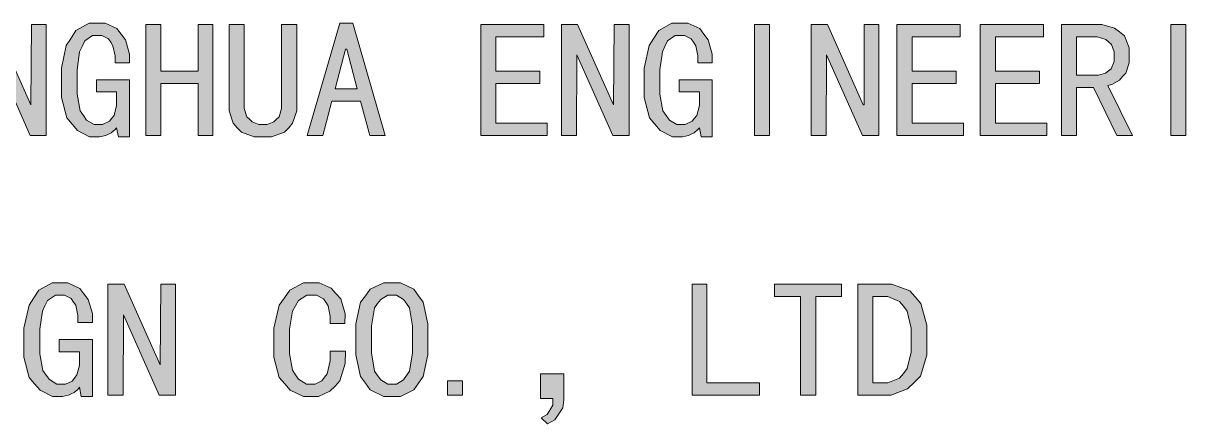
# Model space of a CAD drawing. Header units: millimetres. Extents: x 0 to 586, y 0 to 414.
# Drawn here: x 554.59 to 568.42, y 364.44 to 369.21 of the extents above; entities that cross this region are included whole.
import ezdxf

# ---------------------------------------------------------------- set-up
doc = ezdxf.new("R2010")
doc.units = ezdxf.units.MM

msp = doc.modelspace()

# ---------------------------------------------------------------- hatches: boundary and pattern name
h = msp.add_hatch(color=0)
h.dxf.hatch_style = 2
h.paths.add_polyline_path([(554.859472, 367.873139), (554.668972, 367.873139), (554.242111, 368.832694), (554.235056, 367.873139), (554.055139, 367.873139), (554.055139, 369.196056), (554.249167, 369.196056), (554.676028, 368.2365), (554.683083, 369.196056), (554.859472, 369.196056)])
h = msp.add_hatch(color=0)
h.dxf.hatch_style = 2
h.paths.add_polyline_path([(555.850778, 367.8555), (555.72025, 367.8555), (555.695556, 367.964861), (555.681444, 367.943694), (555.632056, 367.904889), (555.600306, 367.88725), (555.568556, 367.873139), (555.494472, 367.8555), (555.455667, 367.8555), (555.374528, 367.8555), (555.229889, 367.933111), (555.166389, 368.007194), (555.102889, 368.084806), (555.039389, 368.324694), (555.039389, 368.4905), (555.039389, 368.673944), (555.095833, 368.945583), (555.155806, 369.033778), (555.21225, 369.121972), (555.371, 369.210167), (555.473306, 369.210167), (555.5615, 369.210167), (555.699083, 369.146667), (555.752, 369.079639), (555.801389, 369.012611), (555.850778, 368.843278), (555.850778, 368.737444), (555.681444, 368.737444), (555.681444, 368.822111), (555.653222, 368.942056), (555.628528, 368.984389), (555.600306, 369.023194), (555.522694, 369.065528), (555.473306, 369.065528), (555.409806, 369.065528), (555.318083, 369.002028), (555.286333, 368.935), (555.254583, 368.8715), (555.226361, 368.656306), (555.226361, 368.508139), (555.226361, 368.3635), (555.265167, 368.165944), (555.303972, 368.113028), (555.33925, 368.056583), (555.430972, 368.003667), (555.480361, 368.003667), (555.52975, 368.003667), (555.610889, 368.042472), (555.639111, 368.07775), (555.667333, 368.113028), (555.695556, 368.229444), (555.695556, 368.307056), (555.695556, 368.391722), (555.455667, 368.391722), (555.455667, 368.536361), (555.850778, 368.536361)])
h = msp.add_hatch(color=0)
h.dxf.hatch_style = 2
h.paths.add_polyline_path([(556.842083, 367.873139), (556.665694, 367.873139), (556.665694, 368.4905), (556.224722, 368.4905), (556.224722, 367.873139), (556.044806, 367.873139), (556.044806, 369.196056), (556.224722, 369.196056), (556.224722, 368.638667), (556.665694, 368.638667), (556.665694, 369.196056), (556.842083, 369.196056)])
h = msp.add_hatch(color=0)
h.dxf.hatch_style = 2
h.paths.add_polyline_path([(557.840444, 368.261194), (557.840444, 368.165944), (557.791056, 368.021306), (557.745194, 367.964861), (557.695806, 367.911944), (557.540583, 367.8555), (557.438278, 367.8555), (557.332444, 367.8555), (557.18075, 367.911944), (557.131361, 367.964861), (557.0855, 368.021306), (557.036111, 368.165944), (557.036111, 368.261194), (557.036111, 369.196056), (557.2125, 369.196056), (557.2125, 368.261194), (557.2125, 368.194167), (557.24425, 368.095389), (557.276, 368.067167), (557.30775, 368.035417), (557.388889, 368.003667), (557.438278, 368.003667), (557.487667, 368.003667), (557.568806, 368.035417), (557.600556, 368.067167), (557.632306, 368.095389), (557.660528, 368.194167), (557.660528, 368.261194), (557.660528, 369.196056), (557.840444, 369.196056)])
h = msp.add_hatch(color=0)
h.paths.add_polyline_path([(558.891722, 367.873139), (558.708278, 367.873139), (558.598917, 368.282361), (558.256722, 368.282361), (558.150889, 367.873139), (557.963917, 367.873139), (558.351972, 369.210167), (558.507194, 369.210167)])
h.paths.add_polyline_path([(558.560111, 368.430528), (558.436639, 368.90325), (558.419, 368.90325), (558.295528, 368.430528)])
h = msp.add_hatch(color=0)
h.dxf.hatch_style = 2
h.paths.add_polyline_path([(560.817889, 367.873139), (560.031194, 367.873139), (560.031194, 369.196056), (560.779083, 369.196056), (560.779083, 369.047889), (560.207583, 369.047889), (560.207583, 368.638667), (560.733222, 368.638667), (560.733222, 368.4905), (560.207583, 368.4905), (560.207583, 368.021306), (560.817889, 368.021306)])
h = msp.add_hatch(color=0)
h.dxf.hatch_style = 2
h.paths.add_polyline_path([(561.795083, 367.873139), (561.601056, 367.873139), (561.174194, 368.832694), (561.167139, 367.873139), (560.99075, 367.873139), (560.99075, 369.196056), (561.18125, 369.196056), (561.608111, 368.2365), (561.615167, 369.196056), (561.795083, 369.196056)])
h = msp.add_hatch(color=0)
h.dxf.hatch_style = 2
h.paths.add_polyline_path([(562.782861, 367.8555), (562.652333, 367.8555), (562.631167, 367.964861), (562.613528, 367.943694), (562.567667, 367.904889), (562.532389, 367.88725), (562.500639, 367.873139), (562.430083, 367.8555), (562.391278, 367.8555), (562.310139, 367.8555), (562.161972, 367.933111), (562.098472, 368.007194), (562.034972, 368.084806), (561.971472, 368.324694), (561.971472, 368.4905), (561.971472, 368.673944), (562.031444, 368.945583), (562.087889, 369.033778), (562.147861, 369.121972), (562.303083, 369.210167), (562.405389, 369.210167), (562.493583, 369.210167), (562.634694, 369.146667), (562.684083, 369.079639), (562.733472, 369.012611), (562.782861, 368.843278), (562.782861, 368.737444), (562.613528, 368.737444), (562.613528, 368.822111), (562.588833, 368.942056), (562.560611, 368.984389), (562.532389, 369.023194), (562.454778, 369.065528), (562.405389, 369.065528), (562.341889, 369.065528), (562.250167, 369.002028), (562.218417, 368.935), (562.190194, 368.8715), (562.158444, 368.656306), (562.158444, 368.508139), (562.158444, 368.3635), (562.19725, 368.165944), (562.236056, 368.113028), (562.274861, 368.056583), (562.363056, 368.003667), (562.412444, 368.003667), (562.461833, 368.003667), (562.542972, 368.042472), (562.571194, 368.07775), (562.599417, 368.113028), (562.631167, 368.229444), (562.631167, 368.307056), (562.631167, 368.391722), (562.391278, 368.391722), (562.391278, 368.536361), (562.782861, 368.536361)])
h = msp.add_hatch(color=0)
h.dxf.hatch_style = 2
h.paths.add_polyline_path([(563.463722, 367.873139), (563.287333, 367.873139), (563.287333, 369.196056), (563.463722, 369.196056)])
h = msp.add_hatch(color=0)
h.dxf.hatch_style = 2
h.paths.add_polyline_path([(564.765472, 367.873139), (564.571444, 367.873139), (564.144583, 368.832694), (564.137528, 367.873139), (563.961139, 367.873139), (563.961139, 369.196056), (564.155167, 369.196056), (564.5785, 368.2365), (564.589083, 368.2365), (564.589083, 369.196056), (564.765472, 369.196056)])
h = msp.add_hatch(color=0)
h.dxf.hatch_style = 2
h.paths.add_polyline_path([(565.770889, 367.873139), (564.980667, 367.873139), (564.980667, 369.196056), (565.732083, 369.196056), (565.732083, 369.047889), (565.160583, 369.047889), (565.160583, 368.638667), (565.686222, 368.638667), (565.686222, 368.4905), (565.160583, 368.4905), (565.160583, 368.021306), (565.770889, 368.021306)])
h = msp.add_hatch(color=0)
h.dxf.hatch_style = 2
h.paths.add_polyline_path([(566.762194, 367.873139), (565.971972, 367.873139), (565.971972, 369.196056), (566.723389, 369.196056), (566.723389, 369.047889), (566.151889, 369.047889), (566.151889, 368.638667), (566.677528, 368.638667), (566.677528, 368.4905), (566.151889, 368.4905), (566.151889, 368.021306), (566.762194, 368.021306)])
h = msp.add_hatch(color=0)
h.paths.add_polyline_path([(567.781722, 367.873139), (567.598278, 367.873139), (567.319583, 368.444639), (567.1185, 368.444639), (567.1185, 367.873139), (566.938583, 367.873139), (566.938583, 369.196056), (567.326639, 369.196056), (567.418361, 369.196056), (567.570056, 369.150194), (567.630028, 369.107861), (567.686472, 369.062), (567.742917, 368.917361), (567.742917, 368.815056), (567.742917, 368.737444), (567.704111, 368.6175), (567.665306, 368.575167), (567.630028, 368.532833), (567.538306, 368.479917), (567.488917, 368.469333)])
h.paths.add_polyline_path([(567.566528, 368.815056), (567.566528, 368.8715), (567.534778, 368.956167), (567.4995, 368.987917), (567.46775, 369.016139), (567.361917, 369.047889), (567.287833, 369.047889), (567.1185, 369.047889), (567.1185, 368.592806), (567.333694, 368.592806), (567.379556, 368.592806), (567.460694, 368.6175), (567.495972, 368.642194), (567.53125, 368.666889), (567.566528, 368.755083)])
h = msp.add_hatch(color=0)
h.dxf.hatch_style = 2
h.paths.add_polyline_path([(568.416722, 367.873139), (568.240333, 367.873139), (568.240333, 369.196056), (568.416722, 369.196056)])
h = msp.add_hatch(color=0)
h.dxf.hatch_style = 2
h.paths.add_polyline_path([(555.409806, 364.765167), (555.27575, 364.765167), (555.254583, 364.874528), (555.236944, 364.849833), (555.191083, 364.811028), (555.155806, 364.796917), (555.124056, 364.779278), (555.0535, 364.765167), (555.014694, 364.765167), (554.933556, 364.765167), (554.788917, 364.83925), (554.721889, 364.916861), (554.658389, 364.990944), (554.594889, 365.234361), (554.594889, 365.400167), (554.594889, 365.580083), (554.654861, 365.851722), (554.711306, 365.939917), (554.771278, 366.031639), (554.930028, 366.119833), (555.028806, 366.119833), (555.117, 366.119833), (555.258111, 366.052806), (555.3075, 365.989306), (555.356889, 365.922278), (555.409806, 365.752944), (555.409806, 365.647111), (555.236944, 365.647111), (555.236944, 365.72825), (555.21225, 365.851722), (555.184028, 365.890528), (555.155806, 365.932861), (555.078194, 365.971667), (555.028806, 365.971667), (554.968833, 365.971667), (554.873583, 365.908167), (554.841833, 365.844667), (554.813611, 365.781167), (554.781861, 365.565972), (554.781861, 365.414278), (554.781861, 365.273167), (554.820667, 365.075611), (554.859472, 365.019167), (554.898278, 364.96625), (554.986472, 364.913333), (555.035861, 364.913333), (555.088778, 364.913333), (555.166389, 364.948611), (555.194611, 364.983889), (555.222833, 365.022694), (555.254583, 365.135583), (555.254583, 365.213194), (555.254583, 365.297861), (555.014694, 365.297861), (555.014694, 365.446028), (555.409806, 365.446028)])
h = msp.add_hatch(color=0)
h.dxf.hatch_style = 2
h.paths.add_polyline_path([(556.397583, 364.779278), (556.203556, 364.779278), (555.780222, 365.738833), (555.773167, 364.779278), (555.59325, 364.779278), (555.59325, 366.102194), (555.787278, 366.102194), (556.214139, 365.142639), (556.221194, 366.102194), (556.397583, 366.102194)])
h = msp.add_hatch(color=0)
h.dxf.hatch_style = 2
h.paths.add_polyline_path([(558.419, 365.304917), (558.415472, 365.160278), (558.351972, 364.952139), (558.295528, 364.888639), (558.235556, 364.828667), (558.097972, 364.765167), (558.016833, 364.765167), (557.921583, 364.765167), (557.762833, 364.83925), (557.699333, 364.916861), (557.632306, 364.990944), (557.568806, 365.234361), (557.568806, 365.400167), (557.568806, 365.580083), (557.632306, 365.851722), (557.695806, 365.939917), (557.759306, 366.031639), (557.921583, 366.119833), (558.023889, 366.119833), (558.108556, 366.119833), (558.249667, 366.056333), (558.306111, 365.992833), (558.362556, 365.929333), (558.415472, 365.749417), (558.411944, 365.633), (558.239083, 365.633), (558.239083, 365.717667), (558.214389, 365.844667), (558.186167, 365.887), (558.157944, 365.929333), (558.076806, 365.971667), (558.023889, 365.971667), (557.960389, 365.971667), (557.861611, 365.908167), (557.826333, 365.844667), (557.791056, 365.781167), (557.75225, 365.565972), (557.75225, 365.414278), (557.75225, 365.276694), (557.791056, 365.079139), (557.826333, 365.022694), (557.861611, 364.969778), (557.956861, 364.913333), (558.016833, 364.913333), (558.059167, 364.913333), (558.136778, 364.952139), (558.172056, 364.994472), (558.203806, 365.033278), (558.239083, 365.192028), (558.239083, 365.304917)])
h = msp.add_hatch(color=0)
h.paths.add_polyline_path([(559.399722, 365.446028), (559.399722, 365.262583), (559.343278, 365.001528), (559.290361, 364.923917), (559.233917, 364.842778), (559.075167, 364.765167), (558.976389, 364.765167), (558.874083, 364.765167), (558.715333, 364.842778), (558.658889, 364.923917), (558.598917, 365.001528), (558.542472, 365.262583), (558.542472, 365.446028), (558.542472, 365.629472), (558.598917, 365.887), (558.658889, 365.964611), (558.715333, 366.042222), (558.874083, 366.119833), (558.976389, 366.119833), (559.075167, 366.119833), (559.233917, 366.042222), (559.290361, 365.964611), (559.343278, 365.887), (559.399722, 365.629472)])
h.paths.add_polyline_path([(559.216278, 365.446028), (559.216278, 365.608306), (559.181, 365.819972), (559.145722, 365.872889), (559.110444, 365.922278), (559.025778, 365.971667), (558.976389, 365.971667), (558.923472, 365.971667), (558.838806, 365.922278), (558.8, 365.872889), (558.764722, 365.819972), (558.729444, 365.608306), (558.729444, 365.446028), (558.729444, 365.28375), (558.764722, 365.068556), (558.8, 365.015639), (558.838806, 364.962722), (558.923472, 364.913333), (558.976389, 364.913333), (559.025778, 364.913333), (559.110444, 364.962722), (559.145722, 365.015639), (559.181, 365.068556), (559.216278, 365.28375)])
h = msp.add_hatch(color=0)
h.dxf.hatch_style = 2
h.paths.add_polyline_path([(563.347306, 364.779278), (562.542972, 364.779278), (562.542972, 366.102194), (562.719361, 366.102194), (562.719361, 364.927444), (563.347306, 364.927444)])
h = msp.add_hatch(color=0)
h.dxf.hatch_style = 2
h.paths.add_polyline_path([(564.320972, 365.957556), (564.014056, 365.957556), (564.014056, 364.779278), (563.834139, 364.779278), (563.834139, 365.957556), (563.523694, 365.957556), (563.523694, 366.102194), (564.320972, 366.102194)])
h = msp.add_hatch(color=0)
h.paths.add_polyline_path([(565.336972, 365.438972), (565.336972, 365.259056), (565.259361, 365.008583), (565.185278, 364.930972), (565.107667, 364.856889), (564.906583, 364.779278), (564.779583, 364.779278), (564.515, 364.779278), (564.515, 366.102194), (564.779583, 366.102194), (564.920694, 366.102194), (565.132361, 366.024583), (565.199389, 365.9505), (565.266417, 365.872889), (565.336972, 365.615361)])
h.paths.add_polyline_path([(565.15, 365.438972), (565.15, 365.580083), (565.104139, 365.781167), (565.058278, 365.841139), (565.012417, 365.897583), (564.871306, 365.957556), (564.779583, 365.957556), (564.694917, 365.957556), (564.694917, 364.927444), (564.779583, 364.927444), (564.871306, 364.927444), (565.012417, 364.983889), (565.058278, 365.040333), (565.104139, 365.096778), (565.15, 365.294333)])
h = msp.add_hatch(color=0)
h.dxf.hatch_style = 2
h.paths.add_polyline_path([(560.740278, 365.036806), (561.018972, 365.036806), (561.018972, 364.726361), (561.004861, 364.631111), (560.909611, 364.486472), (560.824944, 364.440611), (560.747333, 364.511167), (560.817889, 364.549972), (560.884917, 364.662861), (560.884917, 364.740472), (560.740278, 364.740472)])
h = msp.add_hatch(color=0)
h.dxf.hatch_style = 2
h.paths.add_polyline_path([(559.812472, 364.779278), (559.632556, 364.779278), (559.632556, 364.952139), (559.812472, 364.952139)])

# ---------------------------------------------------------------- linework, layer by layer
at = {"color": 0, "lineweight": 0}
for points in [[(554.859472, 367.873139), (554.668972, 367.873139), (554.242111, 368.832694), (554.235056, 367.873139), (554.055139, 367.873139), (554.055139, 369.196056), (554.249167, 369.196056), (554.676028, 368.2365), (554.683083, 369.196056), (554.859472, 369.196056)], [(555.850778, 367.8555), (555.72025, 367.8555), (555.695556, 367.964861), (555.681444, 367.943694), (555.632056, 367.904889), (555.600306, 367.88725), (555.568556, 367.873139), (555.494472, 367.8555), (555.455667, 367.8555), (555.374528, 367.8555), (555.229889, 367.933111), (555.166389, 368.007194), (555.102889, 368.084806), (555.039389, 368.324694), (555.039389, 368.4905), (555.039389, 368.673944), (555.095833, 368.945583), (555.155806, 369.033778), (555.21225, 369.121972), (555.371, 369.210167), (555.473306, 369.210167), (555.5615, 369.210167), (555.699083, 369.146667), (555.752, 369.079639), (555.801389, 369.012611), (555.850778, 368.843278), (555.850778, 368.737444), (555.681444, 368.737444), (555.681444, 368.822111), (555.653222, 368.942056), (555.628528, 368.984389), (555.600306, 369.023194), (555.522694, 369.065528), (555.473306, 369.065528), (555.409806, 369.065528), (555.318083, 369.002028), (555.286333, 368.935), (555.254583, 368.8715), (555.226361, 368.656306), (555.226361, 368.508139), (555.226361, 368.3635), (555.265167, 368.165944), (555.303972, 368.113028), (555.33925, 368.056583), (555.430972, 368.003667), (555.480361, 368.003667), (555.52975, 368.003667), (555.610889, 368.042472), (555.639111, 368.07775), (555.667333, 368.113028), (555.695556, 368.229444), (555.695556, 368.307056), (555.695556, 368.391722), (555.455667, 368.391722), (555.455667, 368.536361), (555.850778, 368.536361)], [(556.842083, 367.873139), (556.665694, 367.873139), (556.665694, 368.4905), (556.224722, 368.4905), (556.224722, 367.873139), (556.044806, 367.873139), (556.044806, 369.196056), (556.224722, 369.196056), (556.224722, 368.638667), (556.665694, 368.638667), (556.665694, 369.196056), (556.842083, 369.196056)], [(557.840444, 368.261194), (557.840444, 368.165944), (557.791056, 368.021306), (557.745194, 367.964861), (557.695806, 367.911944), (557.540583, 367.8555), (557.438278, 367.8555), (557.332444, 367.8555), (557.18075, 367.911944), (557.131361, 367.964861), (557.0855, 368.021306), (557.036111, 368.165944), (557.036111, 368.261194), (557.036111, 369.196056), (557.2125, 369.196056), (557.2125, 368.261194), (557.2125, 368.194167), (557.24425, 368.095389), (557.276, 368.067167), (557.30775, 368.035417), (557.388889, 368.003667), (557.438278, 368.003667), (557.487667, 368.003667), (557.568806, 368.035417), (557.600556, 368.067167), (557.632306, 368.095389), (557.660528, 368.194167), (557.660528, 368.261194), (557.660528, 369.196056), (557.840444, 369.196056)], [(558.891722, 367.873139), (558.708278, 367.873139), (558.598917, 368.282361), (558.256722, 368.282361), (558.150889, 367.873139), (557.963917, 367.873139), (558.351972, 369.210167), (558.507194, 369.210167)], [(560.817889, 367.873139), (560.031194, 367.873139), (560.031194, 369.196056), (560.779083, 369.196056), (560.779083, 369.047889), (560.207583, 369.047889), (560.207583, 368.638667), (560.733222, 368.638667), (560.733222, 368.4905), (560.207583, 368.4905), (560.207583, 368.021306), (560.817889, 368.021306)], [(561.795083, 367.873139), (561.601056, 367.873139), (561.174194, 368.832694), (561.167139, 367.873139), (560.99075, 367.873139), (560.99075, 369.196056), (561.18125, 369.196056), (561.608111, 368.2365), (561.615167, 369.196056), (561.795083, 369.196056)], [(562.782861, 367.8555), (562.652333, 367.8555), (562.631167, 367.964861), (562.613528, 367.943694), (562.567667, 367.904889), (562.532389, 367.88725), (562.500639, 367.873139), (562.430083, 367.8555), (562.391278, 367.8555), (562.310139, 367.8555), (562.161972, 367.933111), (562.098472, 368.007194), (562.034972, 368.084806), (561.971472, 368.324694), (561.971472, 368.4905), (561.971472, 368.673944), (562.031444, 368.945583), (562.087889, 369.033778), (562.147861, 369.121972), (562.303083, 369.210167), (562.405389, 369.210167), (562.493583, 369.210167), (562.634694, 369.146667), (562.684083, 369.079639), (562.733472, 369.012611), (562.782861, 368.843278), (562.782861, 368.737444), (562.613528, 368.737444), (562.613528, 368.822111), (562.588833, 368.942056), (562.560611, 368.984389), (562.532389, 369.023194), (562.454778, 369.065528), (562.405389, 369.065528), (562.341889, 369.065528), (562.250167, 369.002028), (562.218417, 368.935), (562.190194, 368.8715), (562.158444, 368.656306), (562.158444, 368.508139), (562.158444, 368.3635), (562.19725, 368.165944), (562.236056, 368.113028), (562.274861, 368.056583), (562.363056, 368.003667), (562.412444, 368.003667), (562.461833, 368.003667), (562.542972, 368.042472), (562.571194, 368.07775), (562.599417, 368.113028), (562.631167, 368.229444), (562.631167, 368.307056), (562.631167, 368.391722), (562.391278, 368.391722), (562.391278, 368.536361), (562.782861, 368.536361)], [(563.463722, 367.873139), (563.287333, 367.873139), (563.287333, 369.196056), (563.463722, 369.196056)], [(564.765472, 367.873139), (564.571444, 367.873139), (564.144583, 368.832694), (564.137528, 367.873139), (563.961139, 367.873139), (563.961139, 369.196056), (564.155167, 369.196056), (564.5785, 368.2365), (564.589083, 368.2365), (564.589083, 369.196056), (564.765472, 369.196056)], [(565.770889, 367.873139), (564.980667, 367.873139), (564.980667, 369.196056), (565.732083, 369.196056), (565.732083, 369.047889), (565.160583, 369.047889), (565.160583, 368.638667), (565.686222, 368.638667), (565.686222, 368.4905), (565.160583, 368.4905), (565.160583, 368.021306), (565.770889, 368.021306)], [(566.762194, 367.873139), (565.971972, 367.873139), (565.971972, 369.196056), (566.723389, 369.196056), (566.723389, 369.047889), (566.151889, 369.047889), (566.151889, 368.638667), (566.677528, 368.638667), (566.677528, 368.4905), (566.151889, 368.4905), (566.151889, 368.021306), (566.762194, 368.021306)], [(567.781722, 367.873139), (567.598278, 367.873139), (567.319583, 368.444639), (567.1185, 368.444639), (567.1185, 367.873139), (566.938583, 367.873139), (566.938583, 369.196056), (567.326639, 369.196056), (567.418361, 369.196056), (567.570056, 369.150194), (567.630028, 369.107861), (567.686472, 369.062), (567.742917, 368.917361), (567.742917, 368.815056), (567.742917, 368.737444), (567.704111, 368.6175), (567.665306, 368.575167), (567.630028, 368.532833), (567.538306, 368.479917), (567.488917, 368.469333)], [(568.416722, 367.873139), (568.240333, 367.873139), (568.240333, 369.196056), (568.416722, 369.196056)], [(567.566528, 368.815056), (567.566528, 368.8715), (567.534778, 368.956167), (567.4995, 368.987917), (567.46775, 369.016139), (567.361917, 369.047889), (567.287833, 369.047889), (567.1185, 369.047889), (567.1185, 368.592806), (567.333694, 368.592806), (567.379556, 368.592806), (567.460694, 368.6175), (567.495972, 368.642194), (567.53125, 368.666889), (567.566528, 368.755083)], [(558.560111, 368.430528), (558.436639, 368.90325), (558.419, 368.90325), (558.295528, 368.430528)], [(555.409806, 364.765167), (555.27575, 364.765167), (555.254583, 364.874528), (555.236944, 364.849833), (555.191083, 364.811028), (555.155806, 364.796917), (555.124056, 364.779278), (555.0535, 364.765167), (555.014694, 364.765167), (554.933556, 364.765167), (554.788917, 364.83925), (554.721889, 364.916861), (554.658389, 364.990944), (554.594889, 365.234361), (554.594889, 365.400167), (554.594889, 365.580083), (554.654861, 365.851722), (554.711306, 365.939917), (554.771278, 366.031639), (554.930028, 366.119833), (555.028806, 366.119833), (555.117, 366.119833), (555.258111, 366.052806), (555.3075, 365.989306), (555.356889, 365.922278), (555.409806, 365.752944), (555.409806, 365.647111), (555.236944, 365.647111), (555.236944, 365.72825), (555.21225, 365.851722), (555.184028, 365.890528), (555.155806, 365.932861), (555.078194, 365.971667), (555.028806, 365.971667), (554.968833, 365.971667), (554.873583, 365.908167), (554.841833, 365.844667), (554.813611, 365.781167), (554.781861, 365.565972), (554.781861, 365.414278), (554.781861, 365.273167), (554.820667, 365.075611), (554.859472, 365.019167), (554.898278, 364.96625), (554.986472, 364.913333), (555.035861, 364.913333), (555.088778, 364.913333), (555.166389, 364.948611), (555.194611, 364.983889), (555.222833, 365.022694), (555.254583, 365.135583), (555.254583, 365.213194), (555.254583, 365.297861), (555.014694, 365.297861), (555.014694, 365.446028), (555.409806, 365.446028)], [(556.397583, 364.779278), (556.203556, 364.779278), (555.780222, 365.738833), (555.773167, 364.779278), (555.59325, 364.779278), (555.59325, 366.102194), (555.787278, 366.102194), (556.214139, 365.142639), (556.221194, 366.102194), (556.397583, 366.102194)], [(558.419, 365.304917), (558.415472, 365.160278), (558.351972, 364.952139), (558.295528, 364.888639), (558.235556, 364.828667), (558.097972, 364.765167), (558.016833, 364.765167), (557.921583, 364.765167), (557.762833, 364.83925), (557.699333, 364.916861), (557.632306, 364.990944), (557.568806, 365.234361), (557.568806, 365.400167), (557.568806, 365.580083), (557.632306, 365.851722), (557.695806, 365.939917), (557.759306, 366.031639), (557.921583, 366.119833), (558.023889, 366.119833), (558.108556, 366.119833), (558.249667, 366.056333), (558.306111, 365.992833), (558.362556, 365.929333), (558.415472, 365.749417), (558.411944, 365.633), (558.239083, 365.633), (558.239083, 365.717667), (558.214389, 365.844667), (558.186167, 365.887), (558.157944, 365.929333), (558.076806, 365.971667), (558.023889, 365.971667), (557.960389, 365.971667), (557.861611, 365.908167), (557.826333, 365.844667), (557.791056, 365.781167), (557.75225, 365.565972), (557.75225, 365.414278), (557.75225, 365.276694), (557.791056, 365.079139), (557.826333, 365.022694), (557.861611, 364.969778), (557.956861, 364.913333), (558.016833, 364.913333), (558.059167, 364.913333), (558.136778, 364.952139), (558.172056, 364.994472), (558.203806, 365.033278), (558.239083, 365.192028), (558.239083, 365.304917)], [(559.399722, 365.446028), (559.399722, 365.262583), (559.343278, 365.001528), (559.290361, 364.923917), (559.233917, 364.842778), (559.075167, 364.765167), (558.976389, 364.765167), (558.874083, 364.765167), (558.715333, 364.842778), (558.658889, 364.923917), (558.598917, 365.001528), (558.542472, 365.262583), (558.542472, 365.446028), (558.542472, 365.629472), (558.598917, 365.887), (558.658889, 365.964611), (558.715333, 366.042222), (558.874083, 366.119833), (558.976389, 366.119833), (559.075167, 366.119833), (559.233917, 366.042222), (559.290361, 365.964611), (559.343278, 365.887), (559.399722, 365.629472)], [(563.347306, 364.779278), (562.542972, 364.779278), (562.542972, 366.102194), (562.719361, 366.102194), (562.719361, 364.927444), (563.347306, 364.927444)], [(564.320972, 365.957556), (564.014056, 365.957556), (564.014056, 364.779278), (563.834139, 364.779278), (563.834139, 365.957556), (563.523694, 365.957556), (563.523694, 366.102194), (564.320972, 366.102194)], [(565.336972, 365.438972), (565.336972, 365.259056), (565.259361, 365.008583), (565.185278, 364.930972), (565.107667, 364.856889), (564.906583, 364.779278), (564.779583, 364.779278), (564.515, 364.779278), (564.515, 366.102194), (564.779583, 366.102194), (564.920694, 366.102194), (565.132361, 366.024583), (565.199389, 365.9505), (565.266417, 365.872889), (565.336972, 365.615361)], [(559.216278, 365.446028), (559.216278, 365.608306), (559.181, 365.819972), (559.145722, 365.872889), (559.110444, 365.922278), (559.025778, 365.971667), (558.976389, 365.971667), (558.923472, 365.971667), (558.838806, 365.922278), (558.8, 365.872889), (558.764722, 365.819972), (558.729444, 365.608306), (558.729444, 365.446028), (558.729444, 365.28375), (558.764722, 365.068556), (558.8, 365.015639), (558.838806, 364.962722), (558.923472, 364.913333), (558.976389, 364.913333), (559.025778, 364.913333), (559.110444, 364.962722), (559.145722, 365.015639), (559.181, 365.068556), (559.216278, 365.28375)], [(565.15, 365.438972), (565.15, 365.580083), (565.104139, 365.781167), (565.058278, 365.841139), (565.012417, 365.897583), (564.871306, 365.957556), (564.779583, 365.957556), (564.694917, 365.957556), (564.694917, 364.927444), (564.779583, 364.927444), (564.871306, 364.927444), (565.012417, 364.983889), (565.058278, 365.040333), (565.104139, 365.096778), (565.15, 365.294333)], [(560.740278, 365.036806), (561.018972, 365.036806), (561.018972, 364.726361), (561.004861, 364.631111), (560.909611, 364.486472), (560.824944, 364.440611), (560.747333, 364.511167), (560.817889, 364.549972), (560.884917, 364.662861), (560.884917, 364.740472), (560.740278, 364.740472)], [(559.812472, 364.779278), (559.632556, 364.779278), (559.632556, 364.952139), (559.812472, 364.952139)]]:
    msp.add_lwpolyline(points, close=True, dxfattribs=at)

doc.saveas('drawing.dxf')
